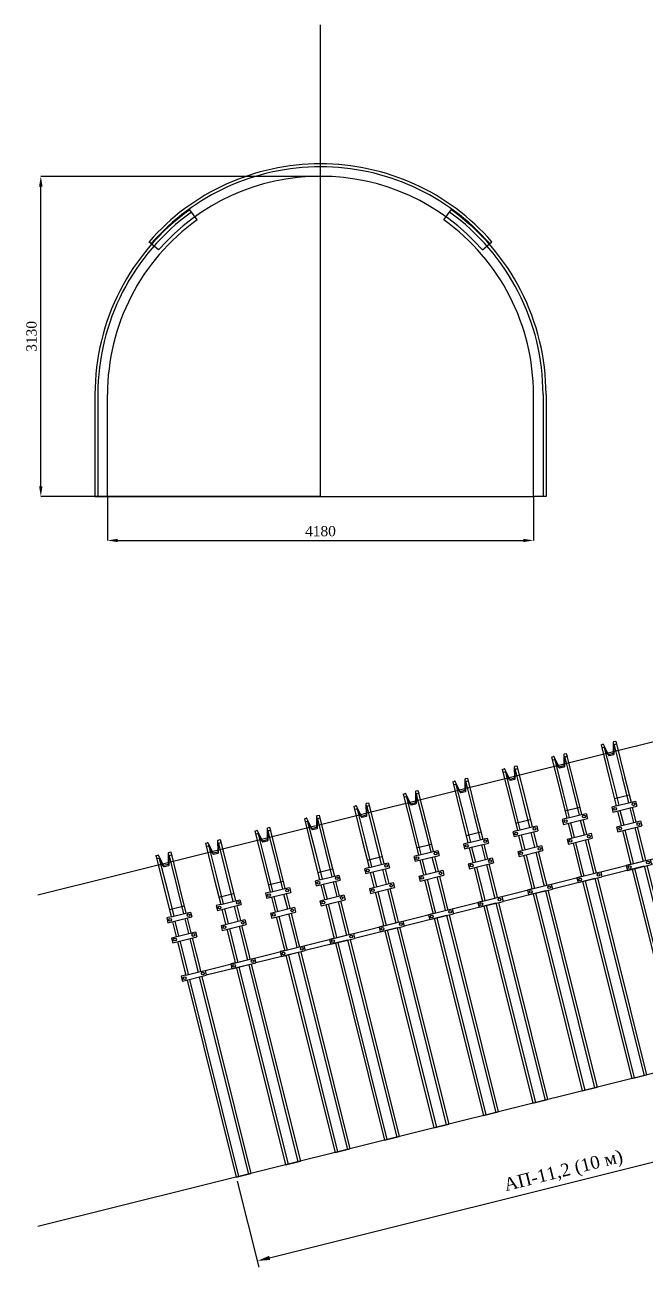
# Model space of a CAD drawing. Header units: millimetres. Extents: x -46762 to 161452, y -66984 to 31524.
# Drawn here: x 106569 to 112664, y 7524 to 19717 of the extents above; entities that cross this region are included whole.
import ezdxf

# ---------------------------------------------------------------- set-up
doc = ezdxf.new("R2010")
doc.units = ezdxf.units.MM
doc.header["$LTSCALE"] = 0.5
doc.styles.get("Standard").update_dxf_attribs({"font": 'TIMES.TTF'})
doc.dimstyles.new('ISO-25', dxfattribs={"dimscale": 50, "dimtxt": 2.5, "dimasz": 2.5, "dimexe": 1.25, "dimexo": 0.625, "dimtad": 1, "dimdec": 0, "dimtxsty": 'Standard', "dimcen": 2.5, "dimadec": 0, "dimazin": 0, "dimtfac": 1, "dimtdec": 0, "dimtmove": 0, "dimatfit": 3, "dimfxl": 1, "dimarcsym": 0})
doc.dimstyles.get("Standard").update_dxf_attribs({"dimtxt": 0.18, "dimasz": 0.18, "dimexe": 0.18, "dimexo": 0.0625, "dimgap": 0.09, "dimtad": 0, "dimtih": 1, "dimtoh": 1, "dimdec": 4, "dimzin": 0, "dimdsep": 46, "dimtxsty": 'Standard', "dimcen": 0.09, "dimadec": 0, "dimazin": 0, "dimtfac": 1, "dimtdec": 4, "dimtofl": 0, "dimtmove": 0, "dimatfit": 3, "dimfxl": 1, "dimtolj": 1, "dimtzin": 0, "dimarcsym": 0})

# ---------------------------------------------------------------- blocks, each defined once
blk = doc.blocks.new('*D81')
at = {"color": 0, "lineweight": -2}
for p, q in [((107379, 15088), (107379, 14655)), ((111559, 15088), (111559, 14655)), ((107479, 14656), (111459, 14656))]:
    blk.add_line(p, q, dxfattribs=at)
at = {"color": 0}
for points in [[(107479, 14673), (107479, 14640), (107379, 14656)], [(111459, 14673), (111459, 14640), (111559, 14656)]]:
    blk.add_solid(points, dxfattribs=at)
at = {"layer": 'Defpoints', "color": 0}
for p in [(107379, 15089), (111559, 15089), (111559, 14656)]:
    blk.add_point(p, dxfattribs=at)
at = {"color": 0, "insert": (109469, 14747), "char_height": 100, "attachment_point": 5}
blk.add_mtext('\\A1;4180', dxfattribs=at)
blk = doc.blocks.new('*D82')
at = {"color": 0, "lineweight": -2}
for p, q in [((109467, 18230), (106724, 18230)), ((106725, 15189), (106725, 18130)), ((109468, 15089), (106724, 15089))]:
    blk.add_line(p, q, dxfattribs=at)
at = {"color": 0}
for points in [[(106708, 18130), (106742, 18130), (106725, 18230)], [(106708, 15189), (106742, 15189), (106725, 15089)]]:
    blk.add_solid(points, dxfattribs=at)
at = {"layer": 'Defpoints', "color": 0}
for p in [(106725, 18230), (109468, 18230), (109469, 15089)]:
    blk.add_point(p, dxfattribs=at)
at = {"color": 0, "insert": (106634, 16659), "char_height": 100, "attachment_point": 5, "rotation": 90}
blk.add_mtext('\\A1;3130', dxfattribs=at)
blk = doc.blocks.new('1122')
at = {"color": 1}
for p, q in [((109469, 15089), (109469, 19717)), ((108258, 17803), (108186, 17902)), ((110680, 17803), (110751, 17902)), ((107879, 17508), (107786, 17588)), ((111058, 17508), (111151, 17588)), ((107256, 16089), (107256, 15089)), ((107285, 16089), (107285, 15089)), ((107379, 15089), (107379, 16089)), ((111559, 15089), (111559, 16089)), ((111653, 16089), (111653, 15089)), ((111682, 16089), (111682, 15089)), ((107256, 15089), (107379, 15089)), ((107379, 15089), (111559, 15089)), ((111682, 15089), (111559, 15089))]:
    blk.add_line(p, q, dxfattribs=at)
for centre, radius, start, end in [((109469, 16120), 2233, 41.122, 138.878), ((109469, 16120), 2204, 41.122, 138.878), ((109469, 16120), 2110, 41.122, 138.878), ((109489, 16089), 2233, 125.6912, 180), ((109489, 16089), 2204, 125.6912, 180), ((109489, 16089), 2110, 125.6912, 180), ((109449, 16089), 2110, 0, 54.3088), ((109449, 16089), 2204, 0, 54.3088), ((109449, 16089), 2233, 0, 54.3088)]:
    blk.add_arc(centre, radius, start, end, dxfattribs=at)
blk = doc.blocks.new('11122')
for p, q in [((114546, 18362), (114546, 18333)), ((114546, 18362), (114565, 18362)), ((114546, 18362), (114546, 18002)), ((114546, 18333), (114566, 18333)), ((114595, 18252), (114571, 18358)), ((114571, 18357), (114571, 18356)), ((114571, 18328), (114571, 18002)), ((114591, 18245), (114571, 18328)), ((114646, 18252), (114671, 18358)), ((114650, 18245), (114670, 18328)), ((114670, 18357), (114670, 18356)), ((114670, 18328), (114670, 18002)), ((114675, 18333), (114695, 18333)), ((114676, 18362), (114695, 18362)), ((114695, 18362), (114695, 18333)), ((114695, 18362), (114695, 18002)), ((114595, 18252), (114646, 18252)), ((114597, 18239), (114644, 18239)), ((114546, 18002), (114546, 17743)), ((114571, 18002), (114571, 17743)), ((114670, 18002), (114670, 17743)), ((114695, 18002), (114695, 17743)), ((114546, 17818), (114695, 17818)), ((114546, 17743), (114500, 17743)), ((114500, 17743), (114500, 17693)), ((114500, 17693), (114741, 17693)), ((114546, 17743), (114695, 17743)), ((114546, 17693), (114546, 17543)), ((114546, 17693), (114546, 17543)), ((114571, 17693), (114571, 17543)), ((114571, 17693), (114571, 17543)), ((114670, 17693), (114670, 17543)), ((114670, 17693), (114670, 17543)), ((114695, 17743), (114741, 17743)), ((114695, 17693), (114695, 17543)), ((114695, 17693), (114695, 17543)), ((114741, 17743), (114741, 17693)), ((114500, 17543), (114741, 17543)), ((114500, 17543), (114500, 17493)), ((114500, 17493), (114741, 17493)), ((114546, 17493), (114546, 17202)), ((114571, 17493), (114571, 17202)), ((114670, 17493), (114670, 17202)), ((114695, 17493), (114695, 17202)), ((114741, 17543), (114741, 17493)), ((114546, 17202), (114546, 17153)), ((114571, 17202), (114571, 17153)), ((114670, 17202), (114670, 17153)), ((114695, 17202), (114695, 17153)), ((114500, 17153), (114500, 17103)), ((114546, 17153), (114500, 17153)), ((114500, 17103), (114741, 17103)), ((114546, 17153), (114695, 17153)), ((114546, 17103), (114546, 15110)), ((114571, 17103), (114571, 15110)), ((114670, 17103), (114670, 15110)), ((114695, 17153), (114741, 17153)), ((114695, 17103), (114695, 15110)), ((114741, 17153), (114741, 17103)), ((114741, 17153), (115170, 17153)), ((115170, 17103), (114741, 17103)), ((114546, 15110), (114695, 15110))]:
    blk.add_line(p, q)
for centre in [(114528, 17718), (114713, 17718), (114528, 17518), (114713, 17518), (114528, 17128), (114713, 17128)]:
    blk.add_circle(centre, 13.5)
for centre, radius, start, end in [((114565, 18356), 6, 0, 90), ((114566, 18328), 5, 0, 90), ((114676, 18356), 6, 90, 180), ((114675, 18328), 5, 90, 180), ((114597, 18245), 6, 180, 270), ((114644, 18245), 6, 270, 0)]:
    blk.add_arc(centre, radius, start, end)
blk = doc.blocks.new('*D92')
at = {"color": 0, "lineweight": -2}
for p, q in [((114723, 9886), (114934, 9042)), ((108970, 7615), (114798, 9072)), ((108653, 8368), (108864, 7524))]:
    blk.add_line(p, q, dxfattribs=at)
at = {"color": 0}
for points in [[(114793, 9092), (114803, 9052), (114919, 9103)], [(108965, 7635), (108975, 7595), (108849, 7585)]]:
    blk.add_solid(points, dxfattribs=at)
at = {"layer": 'Defpoints', "color": 0}
for p in [(114716, 9916), (114919, 9103), (108645, 8398)]:
    blk.add_point(p, dxfattribs=at)
at = {"color": 0, "insert": (111856, 8455), "char_height": 125, "attachment_point": 5, "rotation": 14.0396}
blk.add_mtext('АП-11,2 (10 м)', dxfattribs=at)

msp = doc.modelspace()

# ---------------------------------------------------------------- linework, layer by layer
at = {"color": 7}
msp.add_line((114712.38, 13173.43), (106695.49, 11174.59), dxfattribs=at)
at = {"color": 1, "lineweight": 30}
msp.add_line((114712.38, 9920.6), (106695.49, 7921.76), dxfattribs=at)

# ---------------------------------------------------------------- block references
at = {"color": 7}
msp.add_blockref('1122', (0, 0), dxfattribs=at)
at = {"color": 7, "rotation": 13.99999999997513}
for p in [(5520.26, -32876.47), (5035.11, -32997.41), (4549.96, -33118.36), (4064.8, -33239.31), (3579.65, -33360.25), (3094.5, -33481.2), (2609.35, -33602.15), (2124.2, -33723.09), (1639.05, -33844.04), (1153.9, -33964.99)]:
    msp.add_blockref('11122', p, dxfattribs=at)

# ---------------------------------------------------------------- dimensions: what is measured, and where the dimension line sits
at = {"color": 7}
dim = msp.add_linear_dim(base=(106725.01, 18229.83), p1=(109468.63, 15088.82), p2=(109468, 18229.83), angle=90, text='3130', dimstyle='Standard', override={"dimtxt": 100, "dimasz": 100, "dimexe": 1.25, "dimexo": 0.625, "dimgap": 40, "dimtad": 1, "dimtih": 0, "dimtoh": 0, "dimdec": 0, "dimzin": 8, "dimlunit": 6, "dimcen": 2.5, "dimtdec": 0, "dimtofl": 1, "dimtvp": 0}, dxfattribs=at)
dim.commit()
dim.dimension.update_dxf_attribs({"geometry": '*D82', "text_midpoint": (106634.14, 16659.33)})
dim = msp.add_linear_dim(base=(111558.63, 14656.37), p1=(107378.63, 15088.82), p2=(111558.63, 15088.82), text='4180', dimstyle='Standard', override={"dimtxt": 100, "dimasz": 100, "dimexe": 1.25, "dimexo": 0.625, "dimgap": 40, "dimtad": 1, "dimtih": 0, "dimtoh": 0, "dimdec": 0, "dimzin": 8, "dimlunit": 6, "dimcen": 2.5, "dimtdec": 0, "dimtofl": 1, "dimtvp": 0}, dxfattribs=at)
dim.commit()
dim.dimension.update_dxf_attribs({"geometry": '*D81', "text_midpoint": (109468.63, 14747.24)})
dim = msp.add_aligned_dim(p1=(108645.38, 8398.12), p2=(114715.7, 9916.08), distance=-838.58, text='АП-11,2 (10 м)', dimstyle='ISO-25', dxfattribs=at)
dim.commit()
dim.dimension.update_dxf_attribs({"geometry": '*D92', "text_midpoint": (111856.06, 8455.2)})

doc.saveas('drawing.dxf')
